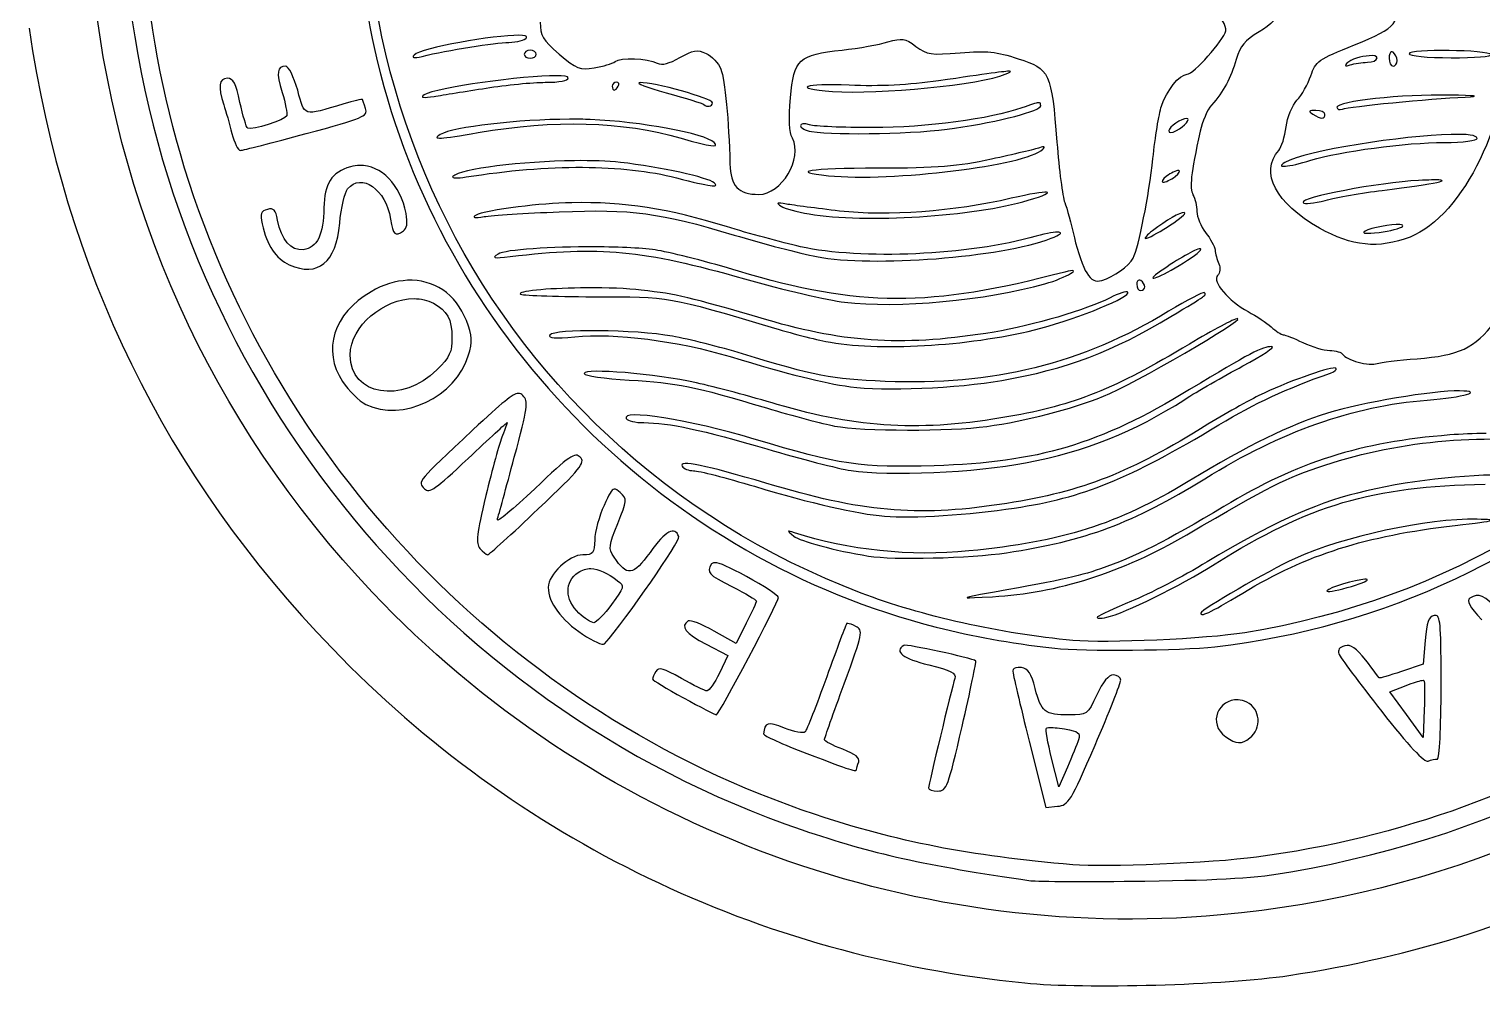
# Model space of a CAD drawing. Extents: x 15 to 196, y 1 to 287.
# Drawn here: x 120.28 to 169.74, y 96.22 to 128.9 of the extents above; entities that cross this region are included whole.
import ezdxf

# ---------------------------------------------------------------- set-up
doc = ezdxf.new("R2010")
doc.units = 0
doc.layers.add('Layer_1', color=7, linetype='CONTINUOUS')

msp = doc.modelspace()

# ---------------------------------------------------------------- linework, layer by layer
at = {"layer": 'Layer_1', "color": 7}
for points in [[(136.955499, 128.685864), (136.955499, 128.685864)], [(137.340247, 128.176541), (137.340247, 128.176541)], [(166.662145, 128.119216), (166.662145, 128.119216)], [(168.623369, 128.165517), (168.623369, 128.165517)], [(129.015795, 127.631939), (129.015795, 127.631939)], [(165.900365, 127.991332), (165.900365, 127.991332)], [(138.226049, 127.310031), (138.226049, 127.310031)], [(153.66063, 127.461615), (153.66063, 127.461615)], [(140.279326, 127.086237), (140.279326, 127.086237)], [(141.079691, 127.076314), (141.079691, 127.076314)], [(168.632739, 126.650777), (168.632739, 126.650777)], [(154.637382, 126.391705), (154.637382, 126.391705)], [(164.091276, 126.129879), (164.091276, 126.129879)], [(138.681353, 125.830018), (138.681353, 125.830018)], [(159.694231, 125.859231), (159.694231, 125.859231)], [(168.688964, 125.311325), (168.688964, 125.311325)], [(154.829758, 124.889645), (154.829758, 124.889645)], [(131.534298, 124.256849), (131.534298, 124.256849)], [(138.845064, 124.417253), (138.845064, 124.417253)], [(159.414766, 124.083215), (159.414766, 124.083215)], [(168.028056, 123.761307), (168.028056, 123.761307)], [(154.9174, 123.344589), (154.9174, 123.344589)], [(138.760177, 122.986299), (138.760177, 122.986299)], [(159.601628, 122.654465), (159.601628, 122.654465)], [(166.94161, 122.240504), (166.94161, 122.240504)], [(139.537392, 121.484236), (139.537392, 121.484236)], [(160.141268, 121.419192), (160.141268, 121.419192)], [(133.162034, 120.344874), (133.162034, 120.344874)], [(158.074761, 120.354797), (158.074761, 120.354797)], [(133.384727, 119.722551), (133.384727, 119.722551)], [(139.270051, 120.087456), (139.270051, 120.087456)], [(160.290645, 119.925399), (160.290645, 119.925399)], [(161.418434, 119.042353), (161.418434, 119.042353)], [(162.584805, 118.087096), (162.584805, 118.087096)], [(164.739506, 117.360594), (164.739506, 117.360594)], [(165.528845, 117.559033), (165.529395, 117.559033)], [(136.934002, 116.496842), (136.934002, 116.496842)], [(168.981659, 116.581728), (168.981659, 116.581728)], [(140.203259, 113.237505), (140.203259, 113.237505)], [(169.57752, 112.211142), (169.57752, 112.211142)], [(139.407305, 110.531036), (139.407305, 110.531036)], [(143.622449, 110.73223), (143.622449, 110.73223)], [(165.753742, 110.169992), (165.753742, 110.169992)], [(168.185702, 108.933063), (168.185702, 108.933063)], [(144.69401, 108.670687), (144.346744, 107.984974), (143.598194, 108.407204)], [(148.150131, 108.667379), (148.150131, 108.667379)], [(143.330303, 107.956312), (144.07224, 107.568807), (143.780095, 106.967981)], [(150.057886, 107.917726), (150.057886, 107.917726)], [(167.805365, 108.081988), (167.737564, 107.277765), (166.998385, 107.027513)], [(153.948364, 107.165869), (153.948364, 107.165869)], [(167.777803, 105.729401), (167.737564, 104.78572), (167.170916, 105.560731), (166.604267, 106.335738), (167.160993, 106.55457)], [(167.704493, 106.725448), (167.704493, 106.725448)], [(161.442688, 106.061232), (161.442688, 106.061232)], [(154.980239, 105.121963), (154.980239, 105.121963)], [(154.329805, 104.653428), (154.893699, 102.400062), (155.293328, 102.441402)], [(155.626813, 103.770934), (155.333017, 103.106718), (155.091584, 104.074653)]]:
    msp.add_lwpolyline(points, dxfattribs=at)
for points in [[(125.429589, 124.650967), (122.564977, 134.528717), (124.369144, 145.213407), (130.294064, 153.461888)], [(148.608189, 109.698151), (135.458807, 114.716135), (128.656213, 128.973793), (133.062266, 142.280486)], [(132.170952, 140.478012), (131.126278, 136.332929), (131.152838, 131.601429), (132.243711, 127.370664)], [(167.328562, 132.295221), (169.535766, 130.42516), (170.154129, 129.611525), (170.406548, 128.245993)], [(131.971963, 109.71634), (126.436315, 115.573405), (123.167027, 122.832731), (122.404519, 130.961281)], [(123.630972, 130.481173), (125.012704, 117.28499), (134.06902, 105.911502), (146.597909, 101.637729)], [(161.023763, 128.836345), (161.107611, 129.15695), (160.050378, 130.290072), (159.550365, 130.415576)], [(162.960733, 129.61466), (162.841071, 129.328233), (162.546727, 129.030418), (162.158164, 128.802721)], [(165.405923, 128.361749), (166.867863, 128.947671), (167.020469, 129.14303), (166.670965, 129.979565)], [(137.681451, 129.131245), (137.681451, 128.674581), (137.765065, 128.53446), (138.328575, 128.048107)], [(160.649488, 107.872526), (172.238633, 109.195533), (181.543311, 117.926272), (183.691389, 129.492842)], [(120.279033, 128.926193), (121.487311, 120.704095), (124.914685, 113.695411), (130.605499, 107.808035)], [(136.955499, 128.685864), (136.124515, 128.691506), (133.627382, 128.264492), (133.387482, 128.012279)], [(136.617052, 128.444432), (136.893771, 128.447056), (137.16311, 128.519477), (137.216224, 128.605386)], [(137.216224, 128.605386), (137.250145, 128.660272), (137.147266, 128.68456), (136.955499, 128.685864)], [(149.517145, 128.458763), (149.999435, 128.603261), (150.092667, 128.5885), (150.470195, 128.309383)], [(159.707461, 127.35909), (159.918394, 127.35909), (160.936161, 128.501347), (161.023763, 128.836345)], [(162.158164, 128.802721), (161.666222, 128.514431), (161.511118, 128.328754), (161.377091, 127.866757)], [(133.660334, 127.968732), (134.52924, 128.181245), (136.136767, 128.439916), (136.617052, 128.444432)], [(137.340247, 128.176541), (137.22781, 128.176541), (137.135746, 128.115377), (137.135746, 128.040391)], [(137.544748, 128.040391), (137.544748, 128.115377), (137.452712, 128.176541), (137.340247, 128.176541)], [(142.436785, 127.928493), (142.891135, 128.189972), (143.019402, 128.210379), (143.325895, 128.070707)], [(146.202688, 126.562582), (146.319105, 127.87771), (146.470034, 128.016532), (147.965473, 128.184257)], [(147.965473, 128.184257), (148.525007, 128.246995), (149.223154, 128.370681), (149.517145, 128.458763)], [(150.470195, 128.309383), (150.852973, 128.02637), (150.981057, 128.007549), (151.976116, 128.09055)], [(151.976116, 128.09055), (152.885577, 128.166383), (153.209907, 128.133778), (153.952773, 127.88991)], [(163.917091, 127.311685), (164.084816, 127.8069), (164.166798, 127.865123), (165.405923, 128.361749)], [(166.662145, 128.119216), (166.613264, 128.106668), (166.578909, 128.027719), (166.578909, 127.911957)], [(166.715062, 128.108742), (166.696322, 128.120328), (166.678438, 128.123395), (166.662145, 128.119216)], [(166.851211, 127.827621), (166.851211, 127.935627), (166.790048, 128.06243), (166.715062, 128.108742)], [(168.623369, 128.165517), (167.935543, 128.172925), (167.260214, 128.139366), (167.260214, 128.05858)], [(170.406548, 128.245993), (170.812497, 126.050106), (169.096459, 122.506775), (167.293284, 121.817721)], [(170.06204, 128.028814), (170.011776, 128.110137), (169.311193, 128.158109), (168.623369, 128.165517)], [(129.015795, 127.631939), (128.715454, 127.631939), (128.689329, 127.434031), (128.897834, 126.741175)], [(129.423693, 126.813385), (129.292714, 127.280208), (129.117564, 127.631939), (129.015795, 127.631939)], [(133.387482, 128.012279), (133.29274, 127.912654), (133.376165, 127.899221), (133.660334, 127.968732)], [(137.135746, 128.040391), (137.135746, 127.965433), (137.22781, 127.904241), (137.340247, 127.904241)], [(137.340247, 127.904241), (137.452712, 127.904241), (137.544748, 127.965433), (137.544748, 128.040391)], [(138.328575, 128.048107), (138.92031, 127.537341), (139.023087, 127.496608), (139.521407, 127.575715)], [(139.521407, 127.575715), (139.821268, 127.623354), (140.140298, 127.721438), (140.23027, 127.793997)], [(140.23027, 127.793997), (140.417807, 127.94524), (141.314751, 127.910509), (141.66784, 127.738326)], [(141.66784, 127.738326), (141.830738, 127.65888), (142.073085, 127.719168), (142.436785, 127.928493)], [(143.325895, 128.070707), (143.522943, 127.980932), (143.750106, 127.738162), (143.830257, 127.531067)], [(153.952773, 127.88991), (155.039808, 127.533068), (155.082968, 127.439407), (155.271831, 125.042881)], [(161.377091, 127.866757), (161.193026, 127.232462), (160.94237, 126.766155), (160.539244, 126.309576)], [(165.147405, 127.733364), (165.054018, 127.636082), (165.089899, 127.61892), (165.260954, 127.679344)], [(165.900365, 127.991332), (165.642818, 127.973228), (165.275285, 127.866607), (165.147405, 127.733364)], [(165.260954, 127.679344), (165.398283, 127.727858), (165.658983, 127.767539), (165.840283, 127.767539)], [(165.840283, 127.767539), (166.021583, 127.767539), (166.16991, 127.833801), (166.16991, 127.914715)], [(166.16991, 127.914715), (166.16991, 127.981028), (166.054893, 128.002195), (165.900365, 127.991332)], [(166.578909, 127.911957), (166.578909, 127.757582), (166.640104, 127.631389), (166.715062, 127.631389)], [(166.715062, 127.631389), (166.790048, 127.631389), (166.851211, 127.719586), (166.851211, 127.827621)], [(167.260214, 128.05858), (167.260214, 127.983255), (167.871561, 127.924728), (168.696129, 127.920777)], [(168.696129, 127.920777), (169.486013, 127.917108), (170.100902, 127.965935), (170.06204, 128.028814)], [(127.030316, 127.222937), (126.74482, 127.222937), (126.705408, 126.935691), (126.906294, 126.323354)], [(127.459161, 126.401075), (127.32155, 127.049568), (127.230751, 127.222937), (127.030316, 127.222937)], [(132.243711, 127.370664), (134.600126, 118.231521), (142.014084, 110.850501), (151.158112, 108.54115)], [(138.226049, 127.310031), (137.121753, 127.31228), (134.138108, 126.916893), (133.728133, 126.654084)], [(137.851775, 127.085134), (138.33779, 127.085755), (138.635605, 127.143912), (138.635605, 127.238372)], [(138.635605, 127.238372), (138.635605, 127.287755), (138.480887, 127.309512), (138.226049, 127.310031)], [(143.830257, 127.531067), (143.968462, 127.173887), (144.104987, 125.755729), (144.140039, 124.315278)], [(147.631988, 126.776453), (149.223637, 126.664298), (152.708308, 127.010249), (153.507392, 127.35964)], [(151.244102, 127.136397), (150.249862, 126.992717), (149.224647, 126.94179), (148.201394, 126.985365)], [(153.66063, 127.461615), (153.530997, 127.468168), (152.924171, 127.379249), (151.244102, 127.136397)], [(153.507392, 127.35964), (153.644352, 127.419519), (153.738408, 127.457684), (153.66063, 127.461615)], [(158.828825, 126.268233), (158.995562, 126.798359), (159.447196, 127.35909), (159.707461, 127.35909)], [(163.444149, 126.473284), (163.606624, 126.64623), (163.81947, 127.023423), (163.917091, 127.311685)], [(128.897834, 126.741175), (129.007901, 126.3755), (129.078087, 126.017953), (129.05438, 125.946875)], [(130.995759, 126.352019), (129.571581, 125.931209), (129.680121, 125.899473), (129.423693, 126.813385)], [(133.728133, 126.654084), (133.588433, 126.564535), (133.696278, 126.550139), (134.068786, 126.608333)], [(134.068786, 126.608333), (134.368673, 126.65521), (135.166204, 126.781432), (135.840941, 126.888902)], [(135.840941, 126.888902), (136.515678, 126.996344), (137.420708, 127.085134), (137.851775, 127.085134)], [(140.279326, 127.086237), (140.199937, 127.086237), (140.13491, 127.025046), (140.13491, 126.950088)], [(140.13491, 126.950088), (140.13491, 126.875101), (140.161916, 126.813385), (140.194992, 126.813385)], [(140.194992, 126.813385), (140.228041, 126.813385), (140.29307, 126.875101), (140.339408, 126.950088)], [(140.339408, 126.950088), (140.385749, 127.025046), (140.358715, 127.086237), (140.279326, 127.086237)], [(141.079691, 127.076314), (140.897376, 127.070811), (141.296729, 126.915645), (141.967148, 126.731806)], [(143.54252, 126.389501), (143.54252, 126.535015), (141.550833, 127.090425), (141.079691, 127.076314)], [(141.967148, 126.731806), (142.637538, 126.547966), (143.21534, 126.368865), (143.250928, 126.333277)], [(148.201394, 126.985365), (146.668673, 127.050643), (146.197001, 126.877573), (147.631988, 126.776453)], [(168.632739, 126.650777), (167.035841, 126.680269), (164.806754, 126.438461), (164.806754, 126.235713)], [(169.168521, 126.585183), (169.741122, 126.61078), (169.551739, 126.633843), (168.632739, 126.650777)], [(126.906294, 126.323354), (126.977583, 126.105986), (127.102599, 125.66743), (127.184105, 125.348807)], [(127.725399, 125.522438), (127.674655, 125.553807), (127.555089, 125.949059), (127.459161, 126.401075)], [(129.718043, 125.339437), (131.670258, 125.868073), (131.816249, 125.929411), (131.736042, 126.191062)], [(131.62635, 126.5025), (131.613425, 126.518474), (131.329599, 126.450684), (130.995759, 126.352019)], [(131.736042, 126.191062), (131.688487, 126.3462), (131.639333, 126.486413), (131.62635, 126.5025)], [(143.250928, 126.333277), (143.358991, 126.225214), (143.54252, 126.260441), (143.54252, 126.389501)], [(146.264974, 125.185095), (146.157786, 125.385397), (146.137805, 125.829623), (146.202688, 126.562582)], [(154.076245, 126.213662), (153.003687, 125.835231), (150.8448, 125.550514), (148.995144, 125.543938)], [(151.783742, 125.520234), (153.346153, 125.755726), (154.720064, 126.114354), (154.720064, 126.286425)], [(154.637382, 126.391705), (154.556181, 126.382522), (154.395297, 126.326227), (154.076245, 126.213662)], [(154.720064, 126.286425), (154.720064, 126.362904), (154.718585, 126.400889), (154.637382, 126.391705)], [(158.540537, 124.496075), (158.61654, 125.208291), (158.746275, 126.005851), (158.828825, 126.268233)], [(160.539244, 126.309576), (160.393786, 126.144871), (160.21786, 125.746362), (160.148434, 125.42377)], [(163.073732, 125.565985), (163.116235, 125.902216), (163.276565, 126.294892), (163.444149, 126.473284)], [(164.091276, 126.129879), (163.843259, 126.128186), (163.823424, 126.102789), (163.98875, 125.995934)], [(164.397752, 125.995934), (164.397752, 126.070898), (164.25996, 126.129879), (164.091276, 126.129879)], [(164.806754, 126.235713), (164.806754, 126.162589), (164.889696, 126.134973), (164.991409, 126.173976)], [(164.991409, 126.173976), (165.218909, 126.261296), (167.961203, 126.531194), (169.168521, 126.585183)], [(129.05438, 125.946875), (129.005274, 125.799558), (127.865804, 125.435669), (127.725399, 125.522438)], [(138.681353, 125.830018), (136.952324, 125.820121), (134.726573, 125.571186), (134.2799, 125.309671)], [(135.568642, 125.373061), (138.159273, 125.824168), (140.48569, 125.761026), (142.475921, 125.185645)], [(139.385257, 125.818992), (139.165155, 125.828011), (138.928359, 125.831432), (138.681353, 125.830018)], [(143.602603, 125.035715), (143.297693, 125.340631), (141.100237, 125.748718), (139.385257, 125.818992)], [(146.848158, 125.639298), (146.666435, 125.699719), (146.541132, 125.685958), (146.541132, 125.605121)], [(148.995144, 125.543938), (147.983039, 125.54034), (147.016845, 125.583209), (146.848158, 125.639298)], [(159.694231, 125.859231), (159.506948, 125.859231), (159.081831, 125.568827), (159.081831, 125.440859)], [(159.346965, 125.446371), (159.620551, 125.592788), (159.844627, 125.859231), (159.694231, 125.859231)], [(163.98875, 125.995934), (164.253023, 125.825147), (164.397752, 125.825147), (164.397752, 125.995934)], [(127.184105, 125.348807), (127.265639, 125.030186), (127.395557, 124.769481), (127.472942, 124.769481)], [(127.472942, 124.769481), (127.550328, 124.769481), (128.560565, 125.026006), (129.718043, 125.339437)], [(134.2799, 125.309671), (133.973096, 125.130065), (134.252837, 125.143941), (135.568642, 125.373061)], [(142.475921, 125.185645), (143.494461, 124.891186), (143.786191, 124.852143), (143.602603, 125.035715)], [(145.123958, 123.269622), (145.901227, 123.269622), (146.632823, 124.497768), (146.264974, 125.185095)], [(146.541132, 125.605121), (146.541132, 125.530078), (146.709796, 125.44288), (146.915959, 125.411646)], [(146.915959, 125.411646), (147.832109, 125.272861), (150.543799, 125.333349), (151.783742, 125.520234)], [(159.081831, 125.440859), (159.081831, 125.351886), (159.173963, 125.353785), (159.346965, 125.446371)], [(160.148434, 125.42377), (159.828365, 123.936668), (159.778587, 123.495532), (159.904797, 123.259702)], [(192.057734, 125.2325), (188.304461, 110.721943), (175.777731, 100.08648), (160.853989, 98.739992)], [(162.82293, 124.768927), (162.919675, 124.881382), (163.032556, 125.239993), (163.073732, 125.565985)], [(168.688964, 125.311325), (167.0717, 125.27091), (163.747893, 124.76932), (163.034596, 124.351659)], [(168.453043, 125.039023), (169.110197, 125.040482), (169.57752, 125.098272), (169.57752, 125.17793)], [(169.57752, 125.17793), (169.57752, 125.287127), (169.22805, 125.324795), (168.688964, 125.311325)], [(147.048801, 102.15973), (136.693193, 105.610997), (128.470646, 114.164825), (125.429589, 124.650967)], [(147.495285, 123.905725), (149.630522, 123.688273), (154.25534, 124.258749), (154.787865, 124.805309)], [(154.67652, 124.857675), (154.540122, 124.809517), (153.803754, 124.63409), (153.040512, 124.467412)], [(154.829758, 124.889645), (154.811309, 124.898292), (154.760622, 124.887373), (154.67652, 124.857675)], [(154.787865, 124.805309), (154.834107, 124.852764), (154.848204, 124.880998), (154.829758, 124.889645)], [(155.271831, 125.042881), (155.345745, 124.104907), (155.465594, 123.184199), (155.538068, 122.996769)], [(164.21089, 122.123094), (162.714322, 122.974796), (162.170742, 124.010927), (162.82293, 124.768927)], [(163.920952, 124.435442), (164.904778, 124.737127), (167.149091, 125.036116), (168.453043, 125.039023)], [(131.217348, 124.209995), (130.582884, 124.031263), (130.321137, 123.62376), (130.318315, 122.812114)], [(131.534298, 124.256849), (131.429766, 124.255258), (131.323568, 124.239919), (131.217348, 124.209995)], [(133.112425, 122.620841), (132.926997, 123.60929), (132.266021, 124.267986), (131.534298, 124.256849)], [(138.845064, 124.417253), (137.080258, 124.394221), (134.958655, 124.150595), (134.705437, 123.875409)], [(135.15964, 123.862729), (137.989905, 124.312348), (140.497385, 124.302815), (142.315517, 123.83517)], [(140.408863, 124.359925), (139.982228, 124.408256), (139.433334, 124.42493), (138.845064, 124.417253)], [(143.603706, 123.659882), (143.39393, 123.850272), (141.773238, 124.205366), (140.408863, 124.359925)], [(144.140039, 124.315278), (144.158524, 123.554514), (144.426615, 123.269622), (145.123958, 123.269622)], [(149.172083, 124.159835), (146.836864, 124.155783), (146.114711, 124.046317), (147.495285, 123.905725)], [(153.040512, 124.467412), (151.896242, 124.217536), (151.217658, 124.163391), (149.172083, 124.159835)], [(157.863647, 121.09563), (158.059027, 121.48957), (158.405466, 123.23002), (158.540537, 124.496075)], [(163.034596, 124.351659), (162.69576, 124.153268), (163.136233, 124.194808), (163.920952, 124.435442)], [(131.124743, 123.458138), (131.594868, 124.024583), (132.427396, 123.440973), (132.58877, 122.431775)], [(134.705437, 123.875409), (134.655145, 123.820748), (134.859751, 123.815087), (135.15964, 123.862729)], [(142.315517, 123.83517), (143.494303, 123.531976), (143.788646, 123.492005), (143.603706, 123.659882)], [(159.005764, 123.887536), (158.860363, 123.777467), (158.805688, 123.685293), (158.885049, 123.683035)], [(158.885049, 123.683035), (158.964438, 123.68065), (159.148534, 123.768642), (159.294048, 123.878714)], [(159.414766, 124.083215), (159.335377, 124.085597), (159.151306, 123.997603), (159.005764, 123.887536)], [(159.294048, 123.878714), (159.439449, 123.988783), (159.494127, 124.080957), (159.414766, 124.083215)], [(167.58543, 123.744771), (166.238891, 123.678895), (163.545263, 123.162995), (163.651407, 122.991258)], [(166.349053, 123.407425), (168.240205, 123.645516), (168.854786, 123.778265), (168.028056, 123.761307)], [(168.028056, 123.761307), (167.909951, 123.758882), (167.762851, 123.75345), (167.58543, 123.744771)], [(130.854648, 122.287909), (130.902484, 122.809879), (131.023933, 123.336658), (131.124743, 123.458138)], [(154.9174, 123.344589), (154.800088, 123.358496), (154.377531, 123.291601), (153.713547, 123.13678)], [(154.290118, 123.068428), (154.846774, 123.235975), (155.034714, 123.330681), (154.9174, 123.344589)], [(159.904797, 123.259702), (159.976876, 123.125011), (160.035985, 122.865926), (160.035985, 122.683681)], [(164.407122, 123.067325), (164.786626, 123.167449), (165.660459, 123.320735), (166.349053, 123.407425)], [(128.392922, 122.759198), (128.172168, 122.701469), (128.141532, 122.615335), (128.217083, 122.264205)], [(128.741289, 122.3976), (128.676434, 122.743179), (128.606959, 122.815165), (128.392922, 122.759198)], [(130.318315, 122.812114), (130.315775, 121.918819), (130.080662, 121.442148), (129.614964, 121.387773)], [(136.931798, 122.846842), (136.257061, 122.764628), (135.612728, 122.638914), (135.500291, 122.567374)], [(135.773143, 122.515008), (136.035553, 122.557903), (137.186724, 122.630888), (138.331332, 122.677065)], [(138.760177, 122.986299), (138.176395, 122.9721), (137.573746, 122.92506), (136.931798, 122.846842)], [(138.331332, 122.677065), (140.794399, 122.776427), (141.747454, 122.649712), (144.279496, 121.887726)], [(144.020424, 122.17491), (142.089412, 122.775146), (140.511527, 123.028895), (138.760177, 122.986299)], [(146.064331, 122.939995), (145.742711, 122.997833), (145.703301, 122.98307), (145.880226, 122.869992)], [(145.880226, 122.869992), (146.003953, 122.790922), (146.433314, 122.671522), (146.83438, 122.604856)], [(147.872317, 122.704627), (147.102867, 122.79373), (146.289234, 122.899552), (146.064331, 122.939995)], [(146.83438, 122.604856), (148.748552, 122.286687), (152.45875, 122.51722), (154.290118, 123.068428)], [(153.713547, 123.13678), (151.770362, 122.683692), (149.500937, 122.516032), (147.872317, 122.704627)], [(155.538068, 122.996769), (155.610543, 122.809348), (155.757922, 122.268913), (155.866042, 121.795674)], [(159.601628, 122.654465), (159.485959, 122.670377), (158.993885, 122.38967), (158.52731, 122.031042)], [(160.035985, 122.683681), (160.035985, 122.501436), (160.169329, 122.182293), (160.332539, 121.974817)], [(163.651407, 122.991258), (163.68739, 122.933063), (164.027561, 122.967209), (164.407122, 123.067325)], [(128.217083, 122.264205), (128.371515, 121.546396), (128.682245, 121.077057), (129.13651, 120.876245)], [(129.614964, 121.387773), (129.198802, 121.339182), (128.868119, 121.721464), (128.741289, 122.3976)], [(129.13651, 120.876245), (130.120365, 120.441329), (130.731373, 120.943239), (130.854648, 122.287909)], [(132.58877, 122.431775), (132.676457, 121.883408), (132.725679, 121.83729), (133.022577, 122.02553)], [(133.022577, 122.02553), (133.147235, 122.104572), (133.174796, 122.288313), (133.112425, 122.620841)], [(135.500291, 122.567374), (135.358502, 122.477179), (135.442322, 122.460925), (135.773143, 122.515008)], [(146.541132, 121.490851), (145.903874, 121.633972), (144.769781, 121.941984), (144.020424, 122.17491)], [(158.292492, 121.773074), (158.46335, 121.767714), (159.626983, 122.513656), (159.626983, 122.62856)], [(159.626983, 122.62856), (159.626983, 122.643565), (159.618152, 122.652193), (159.601628, 122.654465)], [(166.94161, 122.240504), (166.666556, 122.254231), (165.960529, 122.13992), (165.760908, 122.017261)], [(166.237708, 121.978675), (166.612556, 122.026388), (166.972767, 122.116431), (167.038074, 122.179318)], [(167.038074, 122.179318), (167.076871, 122.216682), (167.033296, 122.235927), (166.94161, 122.240504)], [(144.279496, 121.887726), (145.261008, 121.592355), (146.524012, 121.262328), (147.086286, 121.154059)], [(154.564072, 121.849691), (152.27031, 121.192322), (148.601551, 121.028086), (146.541132, 121.490851)], [(147.086286, 121.154059), (149.003137, 120.784949), (153.361621, 121.124521), (155.07615, 121.776381)], [(155.07615, 121.776381), (155.703558, 122.014915), (155.328019, 122.068631), (154.564072, 121.849691)], [(155.866042, 121.795674), (155.974133, 121.322435), (156.16279, 120.782705), (156.284964, 120.59623)], [(158.52731, 122.031042), (158.344825, 121.890786), (158.239322, 121.774767), (158.292492, 121.773074)], [(160.332539, 121.974817), (160.495748, 121.767342), (160.640621, 121.498556), (160.65445, 121.377299)], [(167.293284, 121.817721), (166.221489, 121.408166), (165.308424, 121.498474), (164.21089, 122.123094)], [(165.760908, 122.017261), (165.629505, 121.936523), (165.799699, 121.922928), (166.237708, 121.978675)], [(136.244982, 121.238945), (136.019289, 121.097072), (136.084285, 121.083836), (136.658945, 121.152955)], [(139.537392, 121.484236), (138.084159, 121.488585), (136.493637, 121.395246), (136.244982, 121.238945)], [(136.658945, 121.152955), (139.732825, 121.522661), (141.135473, 121.389342), (144.632827, 120.396687)], [(141.685478, 121.364072), (141.232077, 121.444042), (140.409332, 121.481628), (139.537392, 121.484236)], [(144.428326, 120.66017), (143.453728, 120.953049), (142.219584, 121.269866), (141.685478, 121.364072)], [(160.141268, 121.419192), (159.999192, 121.412893), (159.393379, 121.071974), (158.797405, 120.653004)], [(159.435159, 120.847582), (159.840487, 121.090006), (160.172135, 121.339298), (160.172135, 121.401003)], [(160.172135, 121.401003), (160.172135, 121.414527), (160.161563, 121.420093), (160.141268, 121.419192)], [(160.65445, 121.377299), (160.66825, 121.256045), (160.726679, 121.045556), (160.784534, 120.909318)], [(154.856214, 120.224159), (155.599703, 120.435575), (156.235792, 120.811249), (155.537518, 120.626546)], [(156.805864, 120.34322), (157.192142, 120.454495), (157.738453, 120.84318), (157.863647, 121.09563)], [(158.797405, 120.653004), (158.229969, 120.25408), (158.664072, 120.386369), (159.435159, 120.847582)], [(160.784534, 120.909318), (160.844619, 120.767829), (160.826377, 120.597835), (160.741541, 120.512994)], [(133.162034, 120.344874), (132.761358, 120.327402), (132.338264, 120.201435), (131.9218, 119.957369)], [(135.167356, 118.974002), (134.815622, 119.894961), (134.04353, 120.383313), (133.162034, 120.344874)], [(155.537518, 120.626546), (150.957701, 119.415118), (148.546456, 119.42262), (144.428326, 120.66017)], [(144.632827, 120.396687), (145.944793, 120.024306), (147.478166, 119.665015), (148.040437, 119.597978)], [(148.040437, 119.597978), (149.837459, 119.383729), (152.885487, 119.663779), (154.856214, 120.224159)], [(156.284964, 120.59623), (156.451531, 120.341939), (156.581582, 120.278614), (156.805864, 120.34322)], [(158.074761, 120.354797), (158.025883, 120.352632), (157.990977, 120.29859), (157.990977, 120.210928)], [(157.990977, 120.210928), (157.990977, 120.094049), (158.052719, 119.998158), (158.127677, 119.998158)], [(158.127677, 120.338812), (158.108938, 120.350394), (158.091053, 120.355517), (158.074761, 120.354797)], [(158.263827, 120.126592), (158.263827, 120.197136), (158.202664, 120.292477), (158.127677, 120.338812)], [(160.741541, 120.512994), (160.541727, 120.313183), (161.118155, 119.630637), (161.783889, 119.279375)], [(131.9218, 119.957369), (130.642515, 119.207654), (130.24934, 117.968684), (130.952215, 116.900882)], [(131.212937, 117.798259), (131.212937, 118.80626), (132.37431, 119.721089), (133.384727, 119.722551)], [(133.384727, 119.722551), (133.617899, 119.72289), (133.843028, 119.674139), (134.043979, 119.567109)], [(139.270051, 120.087456), (138.124317, 120.080432), (136.999596, 120.000664), (136.999596, 119.882955)], [(136.999596, 119.882955), (136.999596, 119.833942), (138.119017, 119.790386), (139.48723, 119.786492)], [(141.116623, 120.013593), (140.652249, 120.069445), (139.957494, 120.09167), (139.270051, 120.087456)], [(139.48723, 119.786492), (142.166873, 119.778894), (141.955932, 119.815448), (145.655329, 118.715481)], [(145.391849, 118.99991), (142.624152, 119.808934), (142.424497, 119.856282), (141.116623, 120.013593)], [(157.084228, 119.750664), (156.274392, 119.339232), (154.465034, 118.805594), (153.132014, 118.584843)], [(154.720064, 118.713277), (156.023254, 119.055446), (157.823961, 119.801929), (157.683951, 119.941937)], [(157.683951, 119.941937), (157.64252, 119.98335), (157.372631, 119.897185), (157.084228, 119.750664)], [(158.127677, 119.998158), (158.202664, 119.998161), (158.263827, 120.056048), (158.263827, 120.126592)], [(160.290645, 119.925399), (160.255735, 119.960326), (159.708777, 119.674619), (159.075216, 119.290399)], [(159.149632, 119.109601), (160.409275, 119.868336), (160.373703, 119.84236), (160.290645, 119.925399)], [(134.043979, 119.567109), (134.512806, 119.317419), (134.673363, 119.021054), (134.677878, 118.39688)], [(159.075216, 119.290399), (156.131412, 117.505109), (153.076896, 116.750461), (149.419578, 116.90474)], [(161.783889, 119.279375), (162.059338, 119.134028), (162.411845, 118.898866), (162.566615, 118.756824)], [(135.232953, 117.778966), (135.380637, 118.27395), (135.371318, 118.439928), (135.167356, 118.974002)], [(153.132014, 118.584843), (150.145736, 118.090305), (148.135614, 118.197871), (145.391849, 118.99991)], [(145.655329, 118.715481), (146.330094, 118.514858), (147.188789, 118.299519), (147.563637, 118.236476)], [(147.563637, 118.236476), (149.424187, 117.923565), (152.490509, 118.127869), (154.720064, 118.713277)], [(153.392186, 116.935057), (155.59657, 117.323442), (157.173145, 117.919089), (159.149632, 119.109601)], [(156.858231, 116.400378), (157.857749, 116.799263), (161.724419, 119.039447), (161.418434, 119.042353)], [(161.418434, 119.042353), (161.316777, 119.043316), (160.580962, 118.652218), (159.782978, 118.173637)], [(162.566615, 118.756824), (162.721414, 118.614778), (162.904932, 118.496434), (162.975064, 118.493894)], [(167.533063, 117.678094), (168.959076, 117.784102), (169.484311, 118.031783), (170.191024, 118.932659)], [(134.677878, 118.39688), (134.681547, 117.904016), (134.604165, 117.739415), (134.159185, 117.29445)], [(138.012178, 118.482868), (137.944558, 118.373453), (138.181184, 118.357654), (138.857191, 118.425543)], [(142.179367, 118.442631), (140.907956, 118.67006), (138.144315, 118.696668), (138.012178, 118.482868)], [(138.857191, 118.425543), (140.199751, 118.560372), (142.392202, 118.280565), (144.145, 117.750854)], [(144.565026, 117.842909), (143.815331, 118.07215), (142.741639, 118.34205), (142.179367, 118.442631)], [(178.620208, 118.614609), (174.485653, 113.05909), (168.565463, 109.473578), (161.669786, 108.348776)], [(162.975064, 118.493894), (163.045196, 118.491348), (163.34821, 118.370857), (163.648099, 118.226003)], [(163.648099, 118.226003), (163.94796, 118.08115), (164.358628, 117.960652), (164.56036, 117.958112)], [(134.159185, 117.29445), (132.984519, 116.119784), (131.212937, 116.422902), (131.212937, 117.798259)], [(131.745965, 116.12036), (132.982945, 115.509837), (134.815967, 116.381576), (135.232953, 117.778966)], [(144.145, 117.750854), (146.202513, 117.129051), (147.269361, 116.861241), (148.24108, 116.72284)], [(149.419578, 116.90474), (147.550646, 116.983576), (147.076747, 117.074875), (144.565026, 117.842909)], [(159.782978, 118.173637), (157.233976, 116.64489), (155.874469, 116.099241), (153.636926, 115.705846)], [(162.584805, 118.087096), (162.269195, 118.09046), (161.836298, 117.863731), (159.790694, 116.624722)], [(161.603642, 117.429496), (162.278379, 117.789688), (162.719707, 118.085685), (162.584805, 118.087096)], [(164.56036, 117.958112), (164.762121, 117.955567), (164.963994, 117.892987), (165.009601, 117.819205)], [(165.009601, 117.819205), (165.055209, 117.745421), (165.288872, 117.62835), (165.528845, 117.559033)], [(142.997369, 116.855131), (141.61908, 117.162895), (139.180756, 117.365745), (139.180756, 117.172631)], [(159.626983, 116.292341), (160.039338, 116.5577), (160.928905, 117.069301), (161.603642, 117.429496)], [(164.739506, 117.360594), (164.480889, 117.381323), (163.050468, 116.866776), (162.148794, 116.419118)], [(164.587922, 117.187513), (164.729823, 117.237523), (164.814168, 117.310167), (164.775334, 117.34902)], [(164.775334, 117.34902), (164.769015, 117.355339), (164.756747, 117.359214), (164.739506, 117.360594)], [(165.529395, 117.559033), (165.769341, 117.489714), (166.057445, 117.469075), (166.16991, 117.512729)], [(166.16991, 117.512729), (166.282347, 117.55638), (166.895834, 117.630723), (167.533063, 117.678094)], [(130.952215, 116.900882), (131.16072, 116.584085), (131.517873, 116.23293), (131.745965, 116.12036)], [(139.180756, 117.172631), (139.180756, 117.100216), (139.870815, 117.000196), (140.714236, 116.950491)], [(140.714236, 116.950491), (142.369893, 116.852921), (142.881793, 116.74899), (145.38248, 116.001849)], [(145.747382, 116.122564), (144.871985, 116.383106), (143.634598, 116.712838), (142.997369, 116.855131)], [(148.24108, 116.72284), (149.331954, 116.567479), (151.908801, 116.673702), (153.392186, 116.935057)], [(160.785638, 115.42197), (162.049627, 116.181021), (163.049895, 116.645615), (164.587922, 117.187513)], [(136.934002, 116.496842), (136.744871, 116.490125), (136.404034, 116.194469), (135.388945, 115.251093)], [(136.798403, 114.32009), (137.259949, 116.035039), (137.286935, 116.226049), (137.092202, 116.420772)], [(137.092202, 116.420772), (137.043524, 116.469452), (136.997045, 116.49908), (136.934002, 116.496842)], [(159.790694, 116.624722), (156.701744, 114.753747), (154.661647, 114.146419), (151.096926, 114.035113)], [(152.883966, 115.372911), (154.246253, 115.562384), (155.700555, 115.938394), (156.858231, 116.400378)], [(154.202474, 114.130473), (156.291935, 114.540215), (157.901702, 115.182033), (159.626983, 116.292341)], [(162.148794, 116.419118), (161.698988, 116.19579), (160.804578, 115.688648), (160.161111, 115.292436)], [(160.307184, 113.590833), (162.944183, 115.22059), (165.322227, 116.062366), (167.873714, 116.269187)], [(168.981659, 116.581728), (168.08693, 116.596379), (165.641508, 116.182367), (164.479882, 115.819395)], [(167.873714, 116.269187), (169.134827, 116.371414), (169.831148, 116.567815), (168.981659, 116.581728)], [(144.962451, 114.941862), (142.781297, 115.598684), (140.399987, 115.978981), (140.61171, 115.636394)], [(145.38248, 116.001849), (146.282119, 115.733061), (147.324939, 115.455806), (147.699786, 115.385592)], [(153.636926, 115.705846), (150.681608, 115.186247), (148.508559, 115.300759), (145.747382, 116.122564)], [(164.479882, 115.819395), (163.138846, 115.400369), (161.843776, 114.765222), (159.737778, 113.49437)], [(135.388945, 115.251093), (133.489675, 113.486002), (133.495474, 113.493103), (133.739709, 113.250733)], [(135.227438, 114.279853), (135.939654, 114.950969), (136.534847, 115.500129), (136.549805, 115.500242)], [(136.549805, 115.500242), (136.564734, 115.50036), (136.495683, 115.301269), (136.396566, 115.057618)], [(140.61171, 115.636394), (140.658051, 115.561425), (140.926439, 115.499691), (141.208125, 115.499691)], [(141.208125, 115.499691), (142.04466, 115.499691), (143.214956, 115.24964), (145.400118, 114.603966)], [(147.699786, 115.385592), (148.655588, 115.206561), (151.635246, 115.199229), (152.883966, 115.372911)], [(160.161111, 115.292436), (157.602738, 113.717167), (155.990835, 113.109763), (153.313364, 112.712197)], [(153.822135, 112.592032), (156.197994, 112.956815), (157.690987, 113.563557), (160.785638, 115.42197)], [(185.878061, 115.704192), (180.441078, 107.426293), (171.816725, 101.99454), (162.069419, 100.708933)], [(136.396566, 115.057618), (136.297478, 114.813965), (136.043662, 113.898142), (135.832675, 113.023081)], [(151.096926, 114.035113), (148.601517, 113.957194), (147.879218, 114.063522), (144.962451, 114.941862)], [(168.649275, 115.081319), (165.591369, 114.835512), (163.482201, 114.167919), (160.953207, 112.644949)], [(164.397752, 114.053853), (166.98875, 114.913894), (170.046723, 115.170129), (172.562904, 114.737911)], [(169.880139, 115.131479), (169.457223, 115.129204), (169.040195, 115.112745), (168.649275, 115.081319)], [(133.739709, 113.250733), (133.90543, 113.086296), (134.114128, 113.230802), (135.227438, 114.279853)], [(136.222935, 112.203976), (136.260357, 112.330192), (136.519172, 113.282539), (136.798403, 114.32009)], [(139.044053, 114.320643), (138.86171, 114.505109), (138.694755, 114.389903), (137.497343, 113.251286)], [(137.613099, 112.561162), (139.070862, 113.944844), (139.226284, 114.136329), (139.044053, 114.320643)], [(145.400118, 114.603966), (146.534285, 114.268833), (147.822395, 113.938133), (148.262577, 113.868647)], [(145.363737, 113.440352), (143.33312, 114.048942), (142.370596, 114.242769), (142.511199, 114.01527)], [(142.511199, 114.01527), (142.562591, 113.932108), (142.738859, 113.864247), (142.903112, 113.864236)], [(142.903112, 113.864236), (143.067365, 113.864225), (143.998879, 113.62518), (144.973477, 113.332865)], [(148.262577, 113.868647), (149.505286, 113.67246), (152.550374, 113.806499), (154.202474, 114.130473)], [(159.695334, 111.685283), (162.577924, 113.371025), (163.037074, 113.602196), (164.397752, 114.053853)], [(144.973477, 113.332865), (146.915844, 112.750294), (148.455609, 112.396816), (149.403593, 112.316425)], [(153.313364, 112.712197), (150.477511, 112.291113), (148.633987, 112.460257), (145.363737, 113.440352)], [(159.737778, 113.49437), (157.307421, 112.027802), (155.489207, 111.452546), (152.278732, 111.132966)], [(153.560859, 111.07233), (156.23768, 111.475101), (157.868643, 112.083722), (160.307184, 113.590833)], [(160.661615, 110.694198), (163.875449, 112.70888), (165.973035, 113.328392), (169.850373, 113.408382)], [(170.68822, 113.717613), (169.189304, 113.746533), (167.128534, 113.516758), (165.500733, 113.10466)], [(135.832675, 113.023081), (135.512522, 111.695141), (135.478664, 111.39681), (135.627621, 111.217299)], [(137.497343, 113.251286), (136.758965, 112.54914), (136.185484, 112.077764), (136.222935, 112.203976)], [(140.203259, 113.237505), (140.112095, 113.227825), (140.033479, 113.072504), (139.854342, 112.682981)], [(140.405556, 113.116787), (140.317482, 113.196496), (140.257959, 113.243311), (140.203259, 113.237505)], [(140.319565, 112.070031), (140.641891, 112.863245), (140.644852, 112.900216), (140.405556, 113.116787)], [(165.500733, 113.10466), (163.98805, 112.721699), (162.523607, 112.050487), (160.390967, 110.763099)], [(135.891654, 111.005633), (135.9387, 111.007447), (136.71346, 111.707209), (137.613099, 112.561162)], [(139.854342, 112.682981), (139.6878, 112.320845), (139.544473, 111.794754), (139.536289, 111.513853)], [(149.403593, 112.316425), (150.336507, 112.237304), (152.315717, 112.36074), (153.822135, 112.592032)], [(160.953207, 112.644949), (159.009345, 111.47435), (157.891429, 110.908613), (156.761214, 110.523871)], [(140.196093, 110.925157), (140.001049, 111.222868), (140.010814, 111.310196), (140.319565, 112.070031)], [(142.3993, 111.624648), (142.259262, 111.989615), (141.955576, 111.821901), (141.420342, 111.083354)], [(146.336631, 111.753081), (146.075832, 111.838276), (146.075115, 111.833357), (146.31348, 111.637878)], [(161.597027, 109.699254), (163.825651, 111.029125), (165.727318, 111.634844), (168.827868, 112.00168)], [(169.57752, 112.211142), (167.871487, 112.242237), (165.043327, 111.631771), (163.360916, 110.868933)], [(168.827868, 112.00168), (170.288142, 112.17445), (170.368505, 112.19672), (169.57752, 112.211142)], [(139.536289, 111.513853), (139.522516, 111.047878), (139.48767, 111.002889), (139.136106, 111.002325)], [(139.86812, 107.967886), (140.63472, 108.843777), (142.456507, 111.475598), (142.3993, 111.624648)], [(146.31348, 111.637878), (146.527828, 111.462119), (147.707596, 111.146772), (148.858441, 110.958231)], [(152.278732, 111.132966), (150.283703, 110.934369), (148.167748, 111.155171), (146.336631, 111.753081)], [(153.084059, 109.575229), (155.293718, 109.696158), (157.495751, 110.398956), (159.695334, 111.685283)], [(135.627621, 111.217299), (135.725806, 111.099009), (135.844607, 111.003939), (135.891654, 111.005633)], [(139.136106, 111.002325), (138.659828, 111.001794), (137.9543, 110.336309), (137.9543, 109.88832)], [(141.420342, 111.083354), (140.841335, 110.284408), (140.633566, 110.257509), (140.196093, 110.925157)], [(148.858441, 110.958231), (149.693876, 110.821361), (152.316965, 110.885166), (153.560859, 111.07233)], [(163.360916, 110.868933), (162.483543, 110.471109), (160.172135, 109.128225), (160.172135, 109.016299)], [(138.996098, 109.019053), (138.515163, 109.464688), (138.506369, 110.093812), (138.976806, 110.402052)], [(138.976806, 110.402052), (139.112018, 110.490648), (139.253304, 110.534141), (139.407305, 110.531036)], [(139.407305, 110.531036), (139.663972, 110.525866), (139.956594, 110.391178), (140.317361, 110.120381)], [(143.514961, 110.688686), (143.330614, 110.398643), (143.391636, 110.331556), (144.223825, 109.911471)], [(143.622449, 110.73223), (143.568482, 110.733412), (143.533772, 110.718271), (143.514961, 110.688686)], [(144.705586, 110.262595), (144.118254, 110.581786), (143.784345, 110.728685), (143.622449, 110.73223)], [(156.761214, 110.523871), (155.965234, 110.252915), (155.301275, 110.109983), (152.675057, 109.644684)], [(156.969023, 108.875738), (157.59327, 109.017724), (159.430816, 109.922639), (160.661615, 110.694198)], [(160.390967, 110.763099), (159.558383, 110.260512), (158.398772, 109.655809), (157.814035, 109.419236)], [(137.9543, 109.88832), (137.955091, 109.388655), (138.409107, 108.770114), (139.121775, 108.298063)], [(140.317361, 110.120381), (140.555782, 109.941432), (140.545789, 109.902234), (140.11286, 109.313953)], [(144.223825, 109.911471), (144.673659, 109.684401), (145.041826, 109.466404), (145.041826, 109.427505)], [(145.791479, 109.549324), (145.791479, 109.616642), (145.303051, 109.937769), (144.705586, 110.262595)], [(163.239097, 100.208428), (170.603376, 101.517722), (176.773352, 104.697311), (181.921988, 109.837058)], [(164.466103, 109.775872), (164.432688, 109.721807), (164.74149, 109.770809), (165.151813, 109.885013)], [(165.753742, 110.169992), (165.466353, 110.15983), (164.535863, 109.88873), (164.466103, 109.775872)], [(165.151813, 109.885013), (165.562136, 109.999223), (165.868564, 110.121854), (165.833117, 110.157312)], [(165.833117, 110.157312), (165.822684, 110.167743), (165.794797, 110.171443), (165.753742, 110.169992)], [(160.853989, 98.739992), (150.138322, 97.773178), (139.4042, 101.852613), (131.971963, 109.71634)], [(140.11286, 109.313953), (139.862557, 108.973878), (139.589823, 108.692915), (139.507076, 108.68998)], [(143.678673, 105.55687), (143.764779, 105.55407), (145.791479, 109.383829), (145.791479, 109.549324)], [(145.041826, 109.427505), (145.041826, 109.388607), (144.885243, 109.048055), (144.69401, 108.670687)], [(155.810368, 108.08695), (153.377669, 108.308855), (150.650716, 108.91869), (148.608189, 109.698151)], [(152.675057, 109.644684), (151.981834, 109.521869), (152.012743, 109.5166), (153.084059, 109.575229)], [(157.814035, 109.419236), (157.229327, 109.182661), (156.707905, 108.942487), (156.655381, 108.885658)], [(160.172135, 109.016299), (160.172135, 108.878402), (160.419624, 108.996673), (161.597027, 109.699254)], [(169.333333, 109.522865), (169.202975, 109.440149), (169.30935, 109.249367), (169.742335, 108.789198)], [(170.395525, 109.025118), (169.779518, 109.652789), (169.640956, 109.718013), (169.333333, 109.522865)], [(139.507076, 108.68998), (139.4243, 108.687056), (139.194472, 108.835208), (138.996098, 109.019053)], [(156.655381, 108.885658), (156.602862, 108.828836), (156.74412, 108.82458), (156.969023, 108.875738)], [(168.112392, 108.931963), (167.927113, 108.8968), (167.85831, 108.706808), (167.805365, 108.081988)], [(168.185702, 108.933063), (168.164137, 108.938631), (168.139897, 108.937181), (168.112392, 108.931963)], [(168.350517, 106.513781), (168.350517, 108.502319), (168.336657, 108.894094), (168.185702, 108.933063)], [(142.719007, 108.748958), (142.433257, 108.572349), (142.623252, 108.325752), (143.330303, 107.956312)], [(143.598194, 108.407204), (143.18646, 108.639572), (142.790776, 108.793315), (142.719007, 108.748958)], [(148.1132, 108.661314), (148.090876, 108.636498), (147.785272, 107.819118), (147.434102, 106.844509)], [(148.02776, 106.609141), (148.671311, 108.35959), (148.683754, 108.422543), (148.422981, 108.562096)], [(148.150131, 108.667379), (148.131595, 108.66931), (148.118774, 108.667517), (148.1132, 108.661314)], [(148.422981, 108.562096), (148.311814, 108.621597), (148.205735, 108.661585), (148.150131, 108.667379)], [(151.158112, 108.54115), (152.506401, 108.200637), (153.526592, 108.018209), (155.196867, 107.819609)], [(161.669786, 108.348776), (160.366061, 108.136118), (156.945748, 107.983383), (155.810368, 108.08695)], [(139.121775, 108.298063), (139.482314, 108.059247), (139.818166, 107.910806), (139.86812, 107.967886)], [(150.057886, 107.917726), (149.721449, 107.70981), (150.031998, 107.46691), (150.90731, 107.25241)], [(152.510795, 107.385802), (152.376203, 107.489719), (150.147322, 107.973014), (150.057886, 107.917726)], [(155.196867, 107.819609), (156.124983, 107.70926), (159.507194, 107.742122), (160.649488, 107.872526)], [(165.070234, 107.903945), (164.895454, 107.858214), (164.819663, 107.756555), (164.867387, 107.632197)], [(165.786263, 107.410607), (165.456768, 107.838185), (165.281082, 107.95908), (165.070234, 107.903945)], [(130.605499, 107.808035), (136.927249, 101.267919), (145.059826, 97.340994), (154.174362, 96.427644)], [(152.044465, 105.15724), (152.323131, 106.365846), (152.53309, 107.3687), (152.510795, 107.385802)], [(163.171299, 96.681754), (171.613836, 97.952971), (178.861091, 101.665869), (184.787757, 107.757323)], [(164.867387, 107.632197), (164.909297, 107.522999), (165.567721, 106.639234), (166.330314, 105.668215)], [(166.241016, 106.810885), (166.230743, 106.82939), (166.026236, 107.099163), (165.786263, 107.410607)], [(141.621535, 107.033025), (141.555778, 106.929195), (141.501924, 106.813645), (141.501924, 106.77616)], [(142.488048, 106.794349), (141.882653, 107.140729), (141.718422, 107.186048), (141.621535, 107.033025)], [(143.780095, 106.967981), (143.619567, 106.637538), (143.431376, 106.367158), (143.361723, 106.367158)], [(147.434102, 106.844509), (147.082933, 105.869902), (146.750859, 105.026506), (146.696024, 104.970378)], [(150.90731, 107.25241), (151.67391, 107.064538), (151.852215, 106.972598), (151.79752, 106.794349)], [(153.948364, 107.165869), (153.841363, 107.158851), (153.76591, 107.116918), (153.76591, 107.055625)], [(153.76591, 107.055625), (153.76591, 106.973902), (154.019614, 105.892872), (154.329805, 104.653428)], [(154.064118, 107.160355), (154.023091, 107.166344), (153.984031, 107.168206), (153.948364, 107.165869)], [(154.532101, 106.448737), (154.400558, 106.966296), (154.295314, 107.126607), (154.064118, 107.160355)], [(157.196674, 106.91231), (157.030925, 106.91231), (156.840603, 106.684099), (156.628372, 106.231008)], [(157.445826, 106.735921), (157.445826, 106.833053), (157.333806, 106.91231), (157.196674, 106.91231)], [(166.998385, 107.027513), (166.592069, 106.889814), (166.251458, 106.792371), (166.241016, 106.810885)], [(141.501924, 106.77616), (141.501924, 106.738675), (141.976543, 106.449335), (142.556397, 106.133441)], [(143.361723, 106.367158), (143.292071, 106.367158), (142.898851, 106.55932), (142.488048, 106.794349)], [(147.36079, 104.708549), (147.361693, 104.758576), (147.661915, 105.614079), (148.02776, 106.609141)], [(151.79752, 106.794349), (151.677096, 106.401629), (150.903452, 103.174982), (150.903452, 103.065378)], [(155.684691, 105.551358), (154.86382, 105.554101), (154.733806, 105.655202), (154.532101, 106.448737)], [(156.569943, 104.521137), (157.051923, 105.642267), (157.445826, 106.638794), (157.445826, 106.735921)], [(167.160993, 106.55457), (167.390609, 106.644763), (167.601669, 106.710168), (167.704493, 106.725448)], [(167.704493, 106.725448), (167.738766, 106.730542), (167.760969, 106.730158), (167.767881, 106.723243)], [(167.767881, 106.723243), (167.795541, 106.695591), (167.800099, 106.248272), (167.777803, 105.729401)], [(168.225391, 104.049848), (168.296765, 104.049848), (168.350517, 105.108574), (168.350517, 106.513781)], [(142.556397, 106.133441), (143.13625, 105.817544), (143.641194, 105.557999), (143.678673, 105.55687)], [(156.628372, 106.231008), (156.313243, 105.558185), (156.300867, 105.549382), (155.684691, 105.551358)], [(161.442688, 106.061232), (160.781221, 106.106836), (160.377042, 105.257881), (161.020455, 104.807217)], [(161.739792, 105.98296), (161.637108, 106.029744), (161.537182, 106.054718), (161.442688, 106.061232)], [(161.840664, 104.765877), (162.255756, 105.085768), (162.198685, 105.773873), (161.739792, 105.98296)], [(166.330314, 105.668215), (167.24426, 104.504429), (167.781949, 103.928002), (167.908441, 103.976535)], [(145.284362, 104.905334), (145.279028, 104.847233), (145.943074, 104.545473), (146.759964, 104.235057)], [(145.999287, 105.10267), (145.418954, 105.330632), (145.32091, 105.303479), (145.284362, 104.905334)], [(146.696024, 104.970378), (146.641188, 104.914255), (146.327484, 104.973754), (145.999287, 105.10267)], [(151.220399, 102.959545), (151.518651, 102.959545), (151.568384, 103.092325), (152.044465, 105.15724)], [(155.091584, 104.074653), (154.958601, 104.607195), (154.877626, 105.071191), (154.911888, 105.105424)], [(154.911888, 105.105424), (154.920439, 105.113984), (154.944386, 105.119321), (154.980239, 105.121963)], [(154.980239, 105.121963), (155.087794, 105.129882), (155.302859, 105.111898), (155.53366, 105.072904)], [(155.53366, 105.072904), (156.013184, 104.991895), (156.081039, 104.939681), (156.007153, 104.706895)], [(147.979254, 104.381129), (147.638302, 104.511341), (147.357967, 104.658523), (147.36079, 104.708549)], [(148.524406, 103.949527), (148.576081, 104.084138), (148.408063, 104.217367), (147.979254, 104.381129)], [(155.293328, 102.441402), (155.669925, 102.480312), (155.744613, 102.601379), (156.569943, 104.521137)], [(156.007153, 104.706895), (155.959739, 104.557493), (155.788385, 104.136316), (155.626813, 103.770934)], [(161.020455, 104.807217), (161.386977, 104.550479), (161.550906, 104.542591), (161.840664, 104.765877)], [(146.759964, 104.235057), (148.299232, 103.650128), (148.449439, 103.602647), (148.449439, 103.698174)], [(148.449439, 103.698174), (148.449439, 103.729529), (148.483343, 103.842497), (148.524406, 103.949527)], [(167.908441, 103.976535), (168.013936, 104.017026), (168.156529, 104.049848), (168.225391, 104.049848)], [(150.903452, 103.065378), (150.903452, 103.007269), (151.045816, 102.959545), (151.220399, 102.959545)], [(155.810368, 100.450411), (152.284678, 100.753459), (149.832162, 101.232111), (147.048801, 102.15973)], [(146.597909, 101.637729), (148.978058, 100.825826), (150.779965, 100.425328), (154.378863, 99.908567)], [(162.069419, 100.708933), (160.514657, 100.503873), (156.91682, 100.355305), (155.810368, 100.450411)], [(158.263827, 99.89589), (160.950498, 99.931509), (162.080152, 100.002375), (163.239097, 100.208428)], [(154.378863, 99.908567), (154.603794, 99.876253), (156.35211, 99.870546), (158.263827, 99.89589)], [(154.174362, 96.427644), (156.216804, 96.222974), (161.026664, 96.35883), (163.171299, 96.681754)]]:
    msp.add_open_spline(points, degree=3, dxfattribs=at)

doc.saveas('drawing.dxf')
